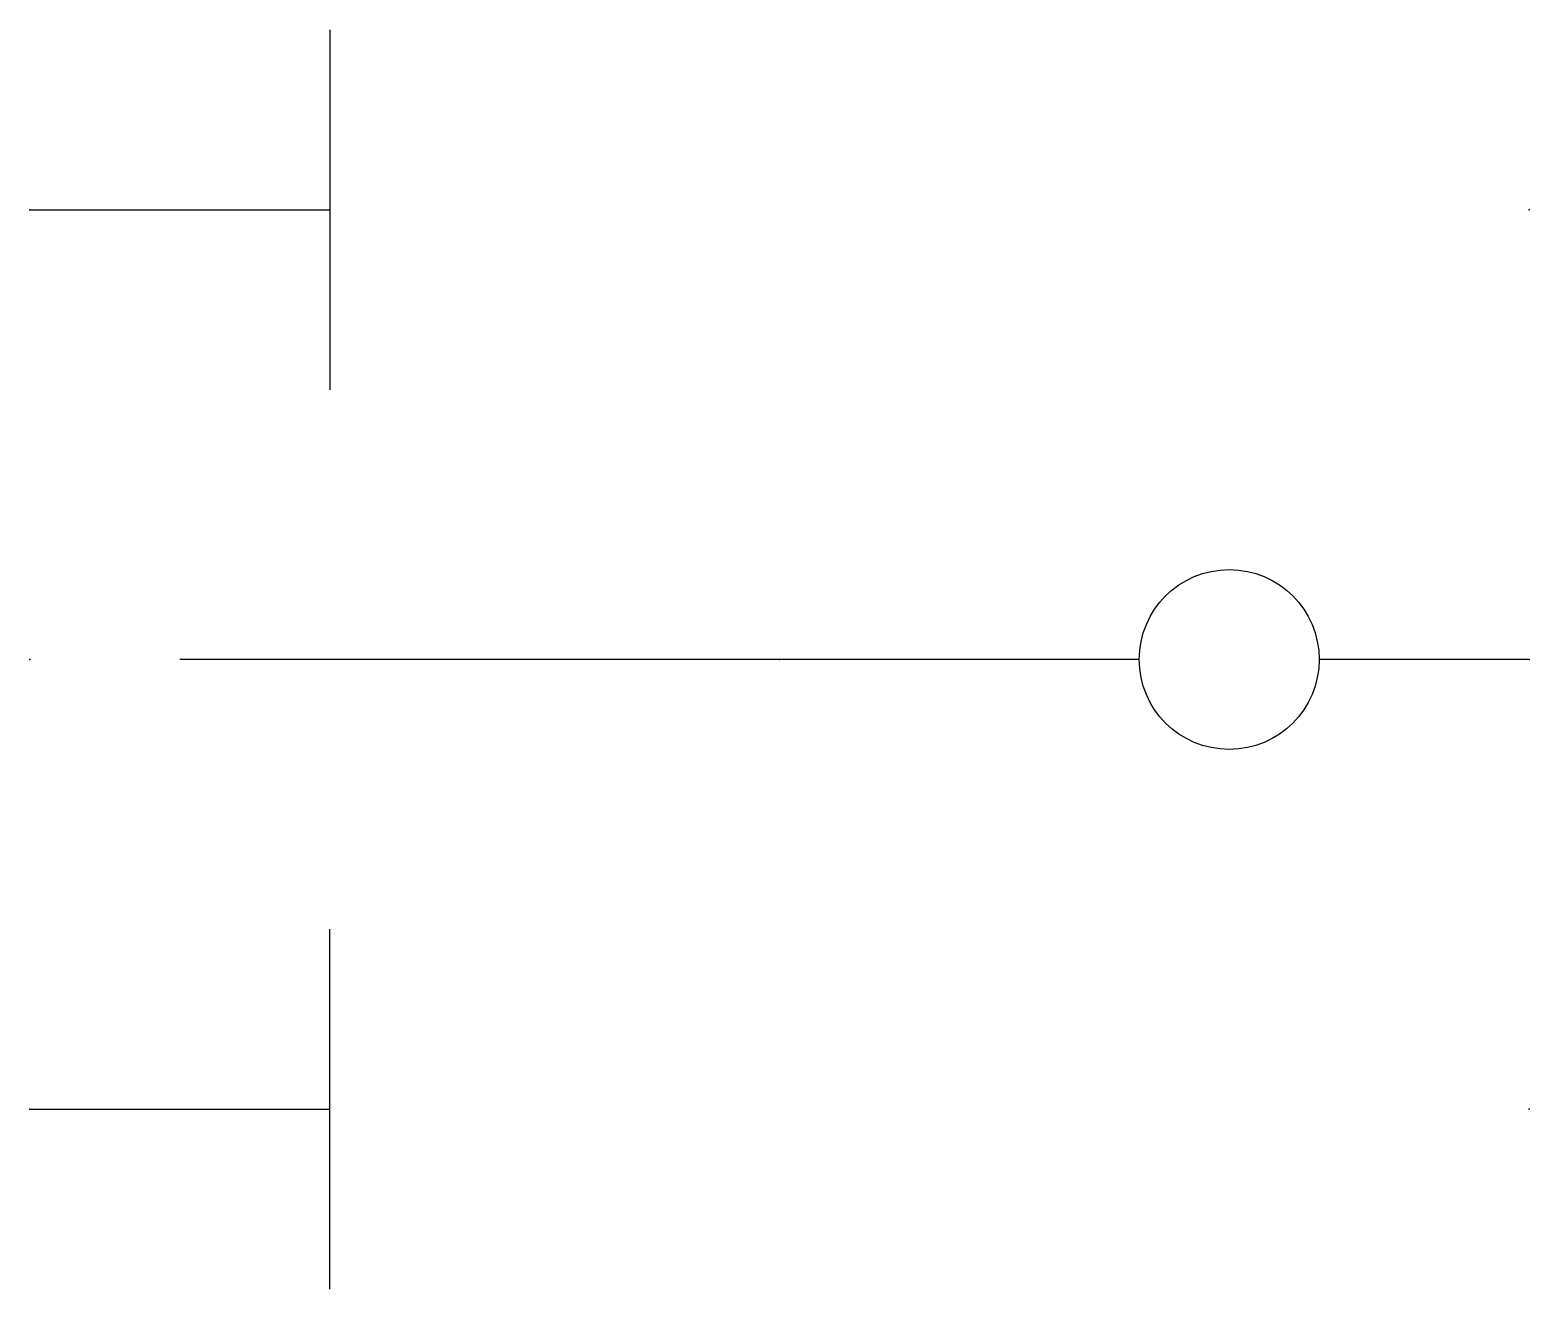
# Model space of a CAD drawing. Header units: millimetres. Extents: x -5 to 5, y -4.2 to 4.2.
import ezdxf

# ---------------------------------------------------------------- set-up
doc = ezdxf.new("R2010")
doc.units = ezdxf.units.MM
doc.layers.add('A', color=7, linetype='Continuous')
doc.layers.add('C', color=6, linetype='Continuous')

msp = doc.modelspace()

# ---------------------------------------------------------------- linework, layer by layer
at = {"transparency": 33554687}
for p, q in [((-3, 4.2), (-3, 1.8)), ((-5, 3), (-3, 3)), ((2.4, 0), (-4, 0)), ((5, 0), (3.6, 0)), ((-3, -4.2), (-3, -1.8)), ((-5, -3), (-3, -3))]:
    msp.add_line(p, q, dxfattribs=at)
msp.add_circle((3, 0), 0.6, dxfattribs=at)
at = {"layer": 'A', "color": 1, "linetype": 'Continuous', "transparency": 33554687}
msp.add_point((0, 0), dxfattribs=at)
at = {"layer": 'C', "color": 5, "linetype": 'Continuous', "transparency": 33554687}
msp.add_point((-5, 3), dxfattribs=at)
at = {"layer": 'C', "color": 6, "linetype": 'Continuous', "transparency": 33554687}
msp.add_point((5, 3), dxfattribs=at)
at = {"layer": 'C', "color": 1, "linetype": 'Continuous', "transparency": 33554687}
msp.add_point((-5, 0), dxfattribs=at)
at = {"layer": 'C', "color": 2, "linetype": 'Continuous', "transparency": 33554687}
msp.add_point((5, 0), dxfattribs=at)
at = {"layer": 'C', "color": 3, "linetype": 'Continuous', "transparency": 33554687}
msp.add_point((-5, -3), dxfattribs=at)
at = {"layer": 'C', "color": 4, "linetype": 'Continuous', "transparency": 33554687}
msp.add_point((5, -3), dxfattribs=at)

doc.saveas('drawing.dxf')
